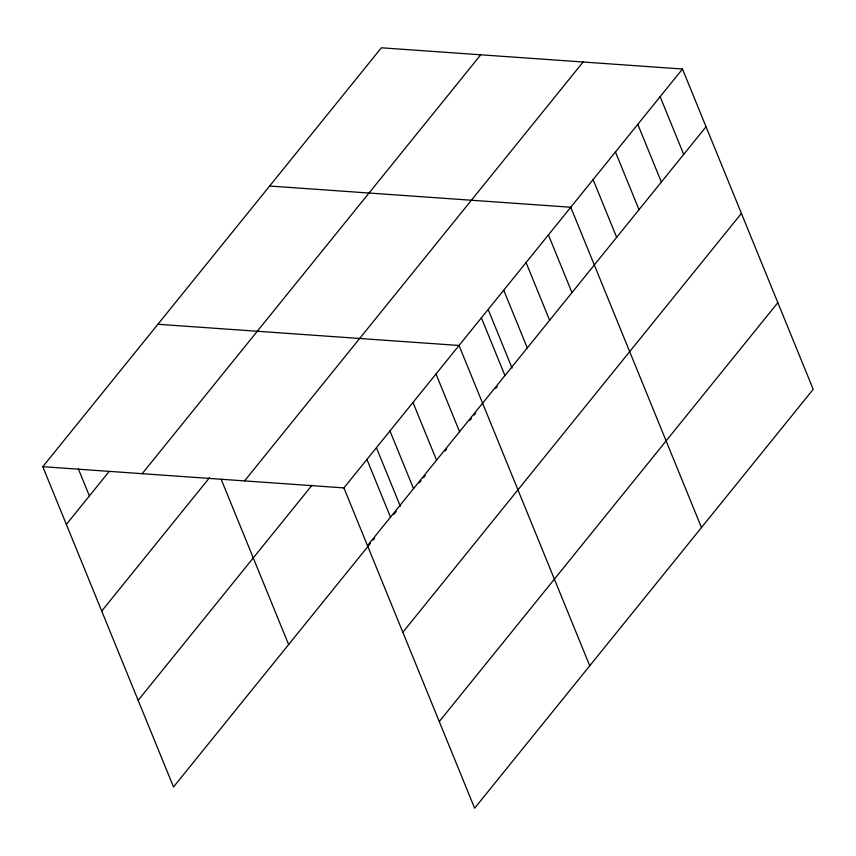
<?xml version="1.0" encoding="UTF-8"?>
<svg xmlns="http://www.w3.org/2000/svg" width="856" height="856" viewBox="0 0 856 856"><rect width="100%" height="100%" fill="white"/><g stroke="black" fill="none" stroke-linecap="round" stroke-linejoin="round"><path stroke-width="1.28" d="M370.562 543.196L173.511 786.985L42.8 466.68L381.369 47.797L682.489 69.015L813.2 389.32L474.631 808.203L343.919 487.899L682.489 69.015M66.361 524.418L109.119 471.517M142.171 473.689L480.74 54.795M101.725 611.066L209.431 477.798M244.549 480.901L583.118 62.007M138.148 700.336L312.023 485.224M367.481 545.625L706.05 126.742M373.045 540.125L374.703 538.082M393.739 514.531L396.221 511.46M419.387 482.784L421.045 480.74M423.527 477.669L425.186 475.615M445.045 451.048L446.704 448.993M469.88 420.328L471.528 418.274M474.01 415.203L475.669 413.159M495.528 388.581L497.186 386.538M402.834 632.274L741.403 213.39M439.267 721.555L777.837 302.66M269.64 186.03L570.759 207.238L701.471 527.542M157.911 324.264L459.03 345.471L589.741 665.775M42.8 466.68L343.919 487.899M660.137 96.653L683.698 154.39M637.795 124.302L661.356 182.039M615.453 151.951L639.004 209.677M593.101 179.6L616.662 237.326M548.418 234.886L571.968 292.624M526.066 262.535L549.627 320.262M503.724 290.184L527.285 347.911M488.509 310.343L512.081 368.101M481.372 317.833L504.933 375.559M436.004 373.954L459.565 431.692M412.988 402.448L436.549 460.175M389.962 430.932L413.523 488.658M376.779 448.565L400.351 506.335M366.935 459.415L390.497 517.142M221.201 479.36L288.632 644.568M78.356 468.906L89.388 495.934"/></g></svg>
